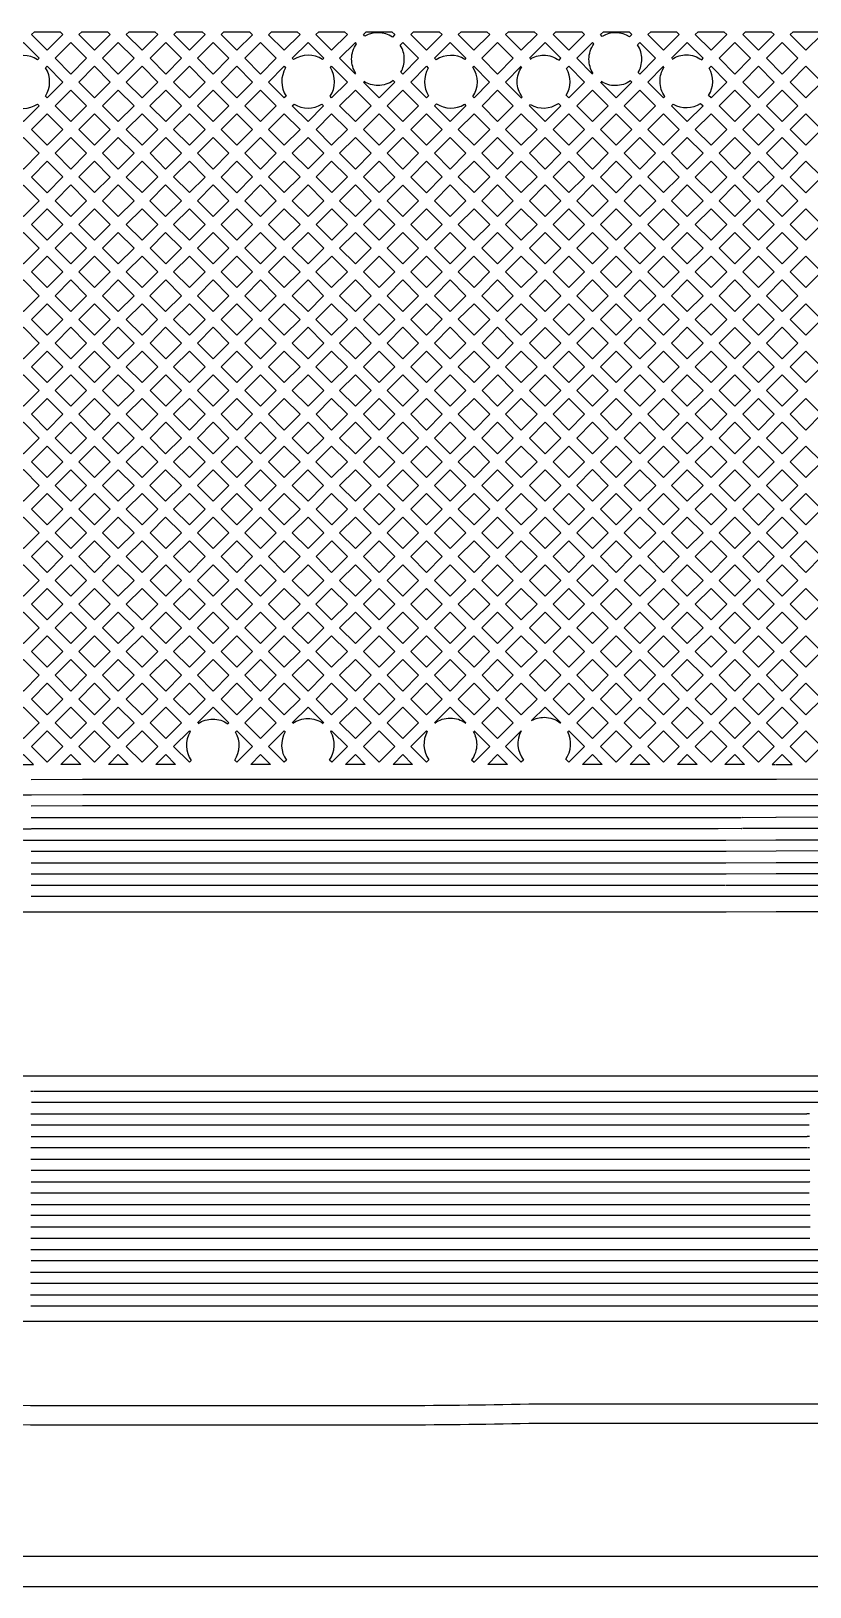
# Model space of a CAD drawing. Extents: x 1548 to 1929, y -174 to 95.
# Drawn here: x 1618.68 to 1623.93, y 37.06 to 47.54 of the extents above; entities that cross this region are included whole.
import ezdxf

# ---------------------------------------------------------------- set-up
doc = ezdxf.new("R2010")
doc.units = 0
doc.layers.add('gbr-dxf_layer0', color=7, linetype='Continuous')
doc.layers.add('gbr-outline-dxf_layer1', color=2, linetype='Continuous')

msp = doc.modelspace()

# ---------------------------------------------------------------- linework, layer by layer
at = {"layer": 'gbr-dxf_layer0'}
for p, q in [((1620.756, 47.357), (1620.862, 47.251)), ((1621.981, 47.303), (1621.875, 47.197)), ((1622.355, 47.357), (1622.461, 47.251)), ((1622.94, 47.303), (1622.834, 47.197)), ((1621.875, 42.721), (1621.98, 42.826)), ((1618.678, 42.599), (1618.693, 42.599)), ((1619.011, 42.601), (1618.877, 42.6)), ((1619.33, 42.601), (1619.197, 42.601)), ((1619.65, 42.601), (1619.517, 42.601)), ((1620.289, 42.601), (1620.157, 42.601)), ((1620.929, 42.601), (1620.796, 42.601)), ((1621.248, 42.601), (1621.116, 42.601)), ((1621.888, 42.601), (1621.755, 42.601)), ((1622.527, 42.601), (1622.394, 42.601)), ((1622.847, 42.601), (1622.714, 42.601)), ((1623.167, 42.601), (1623.034, 42.601)), ((1623.486, 42.601), (1623.353, 42.601)), ((1623.673, 42.601), (1623.695, 42.601)), ((1623.698, 42.601), (1623.806, 42.601)), ((1624.286, 42.501), (1623.701, 42.499)), ((1618.678, 42.395), (1619.024, 42.397)), ((1619.025, 42.397), (1623.696, 42.397)), ((1623.698, 42.397), (1624.289, 42.399)), ((1619.023, 42.321), (1618.677, 42.319)), ((1618.677, 42.243), (1623.231, 42.243)), ((1623.698, 42.321), (1619.024, 42.321)), ((1623.233, 42.243), (1623.305, 42.243)), ((1623.307, 42.243), (1623.462, 42.244)), ((1623.698, 42.245), (1624.288, 42.247)), ((1624.288, 42.323), (1623.701, 42.321)), ((1623.229, 42.167), (1618.678, 42.167)), ((1623.307, 42.167), (1623.231, 42.167)), ((1623.464, 42.168), (1623.309, 42.167)), ((1623.699, 42.169), (1623.473, 42.168)), ((1624.29, 42.17), (1623.7, 42.169)), ((1618.679, 42.091), (1623.358, 42.091)), ((1623.359, 42.091), (1623.697, 42.092)), ((1623.699, 42.092), (1624.368, 42.094)), ((1623.359, 42.014), (1618.676, 42.014)), ((1618.676, 41.938), (1623.359, 41.938)), ((1623.36, 41.938), (1623.698, 41.94)), ((1623.699, 42.016), (1623.361, 42.014)), ((1623.699, 41.94), (1624.217, 41.94)), ((1624.37, 42.018), (1623.7, 42.016)), ((1623.36, 41.862), (1618.677, 41.862)), ((1623.699, 41.864), (1623.362, 41.862)), ((1624.214, 41.864), (1623.701, 41.864)), ((1618.677, 41.786), (1623.358, 41.786)), ((1623.361, 41.786), (1623.699, 41.787)), ((1623.698, 41.711), (1623.363, 41.71)), ((1624.215, 41.711), (1623.699, 41.711)), ((1623.701, 41.787), (1624.217, 41.787)), ((1623.361, 41.71), (1618.676, 41.71)), ((1618.674, 40.399), (1618.691, 40.399)), ((1618.694, 40.399), (1624.027, 40.399)), ((1618.675, 40.247), (1623.905, 40.247)), ((1618.691, 40.323), (1618.678, 40.323)), ((1624.029, 40.323), (1618.692, 40.323)), ((1623.907, 40.17), (1618.676, 40.17)), ((1618.676, 40.094), (1623.907, 40.094)), ((1623.909, 40.018), (1618.675, 40.018)), ((1623.914, 39.866), (1618.677, 39.866)), ((1618.676, 39.637), (1623.927, 39.637)), ((1623.928, 39.561), (1618.674, 39.561)), ((1618.674, 39.485), (1623.928, 39.485)), ((1623.926, 39.408), (1618.675, 39.408)), ((1618.674, 39.332), (1624.221, 39.332)), ((1624.219, 39.256), (1618.676, 39.256)), ((1618.672, 39.18), (1624.872, 39.18)), ((1624.873, 39.104), (1618.674, 39.104)), ((1618.672, 39.027), (1624.873, 39.027)), ((1624.872, 38.951), (1618.675, 38.951))]:
    msp.add_line(p, q, dxfattribs=at)
at = {"layer": 'gbr-dxf_layer0', "linetype": 'Continuous'}
for points in [[(1618.678, 47.517), (1618.698, 47.536), (1618.871, 47.536), (1618.89, 47.517), (1618.784, 47.411)], [(1618.998, 47.517), (1619.017, 47.536), (1619.191, 47.536), (1619.21, 47.517), (1619.104, 47.411)], [(1619.318, 47.517), (1619.337, 47.536), (1619.51, 47.536), (1619.53, 47.517), (1619.424, 47.411)], [(1619.638, 47.517), (1619.657, 47.536), (1619.83, 47.536), (1619.849, 47.517), (1619.743, 47.411)], [(1619.957, 47.517), (1619.976, 47.536), (1620.149, 47.536), (1620.169, 47.516), (1620.063, 47.411)], [(1620.277, 47.516), (1620.296, 47.536), (1620.469, 47.536), (1620.489, 47.517), (1620.383, 47.411)], [(1620.596, 47.517), (1620.616, 47.536), (1620.789, 47.536), (1620.808, 47.517), (1620.702, 47.411)], [(1621.236, 47.517), (1621.255, 47.536), (1621.428, 47.536), (1621.448, 47.517), (1621.342, 47.411)], [(1621.555, 47.517), (1621.575, 47.536), (1621.748, 47.536), (1621.768, 47.517), (1621.661, 47.411)], [(1621.875, 47.517), (1621.895, 47.536), (1622.068, 47.536), (1622.087, 47.517), (1621.981, 47.411)], [(1622.195, 47.517), (1622.214, 47.536), (1622.388, 47.536), (1622.407, 47.517), (1622.301, 47.411)], [(1622.834, 47.517), (1622.854, 47.536), (1623.027, 47.536), (1623.046, 47.517), (1622.94, 47.411)], [(1623.154, 47.517), (1623.174, 47.536), (1623.347, 47.536), (1623.366, 47.517), (1623.26, 47.411)], [(1623.474, 47.517), (1623.493, 47.536), (1623.666, 47.536), (1623.686, 47.517), (1623.58, 47.411)], [(1623.794, 47.517), (1623.813, 47.536), (1623.986, 47.536), (1624.005, 47.516), (1623.9, 47.411)], [(1618.838, 47.357), (1618.944, 47.463), (1619.05, 47.357), (1618.944, 47.251)], [(1619.158, 47.357), (1619.264, 47.463), (1619.37, 47.357), (1619.264, 47.251)], [(1619.478, 47.357), (1619.584, 47.463), (1619.69, 47.357), (1619.584, 47.251)], [(1619.797, 47.357), (1619.903, 47.463), (1620.009, 47.357), (1619.903, 47.251)], [(1620.117, 47.357), (1620.223, 47.463), (1620.329, 47.357), (1620.223, 47.251)], [(1621.715, 47.357), (1621.821, 47.463), (1621.927, 47.357), (1621.821, 47.251)], [(1623.314, 47.357), (1623.42, 47.463), (1623.526, 47.357), (1623.42, 47.251)], [(1623.634, 47.357), (1623.74, 47.463), (1623.846, 47.357), (1623.74, 47.251)], [(1618.998, 47.197), (1619.104, 47.303), (1619.21, 47.197), (1619.104, 47.091)], [(1619.318, 47.197), (1619.424, 47.303), (1619.53, 47.197), (1619.424, 47.091)], [(1619.637, 47.197), (1619.743, 47.303), (1619.849, 47.197), (1619.743, 47.091)], [(1619.957, 47.197), (1620.063, 47.303), (1620.169, 47.197), (1620.063, 47.091)], [(1623.474, 47.197), (1623.58, 47.303), (1623.686, 47.197), (1623.58, 47.091)], [(1623.794, 47.197), (1623.9, 47.303), (1624.006, 47.197), (1623.899, 47.091)], [(1618.838, 47.037), (1618.944, 47.143), (1619.05, 47.037), (1618.944, 46.931)], [(1619.158, 47.037), (1619.264, 47.143), (1619.37, 47.037), (1619.264, 46.931)], [(1619.477, 47.037), (1619.584, 47.143), (1619.69, 47.037), (1619.584, 46.931)], [(1619.797, 47.037), (1619.903, 47.143), (1620.009, 47.037), (1619.903, 46.931)], [(1620.117, 47.037), (1620.223, 47.143), (1620.329, 47.037), (1620.223, 46.931)], [(1620.756, 47.037), (1620.862, 47.143), (1620.968, 47.037), (1620.862, 46.931)], [(1621.076, 47.037), (1621.182, 47.143), (1621.288, 47.037), (1621.182, 46.931)], [(1621.716, 47.037), (1621.821, 47.143), (1621.927, 47.037), (1621.821, 46.931)], [(1622.355, 47.037), (1622.461, 47.143), (1622.567, 47.037), (1622.461, 46.931)], [(1622.675, 47.037), (1622.781, 47.143), (1622.886, 47.037), (1622.78, 46.931)], [(1623.314, 47.037), (1623.42, 47.143), (1623.526, 47.037), (1623.42, 46.931)], [(1623.634, 47.037), (1623.74, 47.143), (1623.846, 47.037), (1623.74, 46.931)], [(1618.678, 46.877), (1618.784, 46.983), (1618.89, 46.877), (1618.784, 46.771)], [(1618.998, 46.877), (1619.104, 46.983), (1619.21, 46.877), (1619.104, 46.771)], [(1619.318, 46.877), (1619.424, 46.983), (1619.53, 46.877), (1619.424, 46.771)], [(1619.637, 46.877), (1619.743, 46.983), (1619.849, 46.877), (1619.743, 46.771)], [(1619.957, 46.877), (1620.063, 46.983), (1620.169, 46.877), (1620.063, 46.771)], [(1620.277, 46.877), (1620.383, 46.983), (1620.489, 46.877), (1620.383, 46.771)], [(1620.597, 46.877), (1620.702, 46.983), (1620.808, 46.877), (1620.702, 46.771)], [(1620.916, 46.877), (1621.022, 46.983), (1621.128, 46.877), (1621.022, 46.771)], [(1621.236, 46.877), (1621.342, 46.983), (1621.448, 46.877), (1621.342, 46.771)], [(1621.556, 46.877), (1621.662, 46.983), (1621.768, 46.877), (1621.662, 46.771)], [(1621.875, 46.877), (1621.981, 46.983), (1622.087, 46.877), (1621.981, 46.771)], [(1622.195, 46.877), (1622.301, 46.983), (1622.407, 46.877), (1622.301, 46.771)], [(1622.515, 46.877), (1622.621, 46.983), (1622.727, 46.877), (1622.621, 46.771)], [(1622.834, 46.877), (1622.94, 46.983), (1623.046, 46.877), (1622.94, 46.771)], [(1623.154, 46.877), (1623.26, 46.983), (1623.366, 46.877), (1623.26, 46.771)], [(1623.474, 46.877), (1623.58, 46.983), (1623.686, 46.877), (1623.58, 46.771)], [(1623.794, 46.877), (1623.899, 46.983), (1624.005, 46.877), (1623.899, 46.771)], [(1618.518, 46.717), (1618.624, 46.823), (1618.73, 46.717), (1618.624, 46.611)], [(1618.838, 46.717), (1618.944, 46.823), (1619.05, 46.717), (1618.944, 46.611)], [(1619.158, 46.717), (1619.264, 46.823), (1619.37, 46.717), (1619.264, 46.611)], [(1619.478, 46.717), (1619.584, 46.823), (1619.689, 46.717), (1619.583, 46.611)], [(1619.797, 46.717), (1619.903, 46.823), (1620.009, 46.717), (1619.903, 46.611)], [(1620.117, 46.717), (1620.223, 46.823), (1620.329, 46.717), (1620.223, 46.611)], [(1620.437, 46.717), (1620.543, 46.823), (1620.649, 46.717), (1620.543, 46.612)], [(1620.756, 46.717), (1620.862, 46.823), (1620.968, 46.717), (1620.862, 46.611)], [(1621.076, 46.717), (1621.182, 46.823), (1621.288, 46.717), (1621.182, 46.611)], [(1621.396, 46.717), (1621.502, 46.823), (1621.608, 46.717), (1621.502, 46.611)], [(1621.715, 46.717), (1621.821, 46.823), (1621.927, 46.717), (1621.821, 46.611)], [(1622.035, 46.717), (1622.141, 46.823), (1622.247, 46.717), (1622.141, 46.611)], [(1622.355, 46.717), (1622.461, 46.823), (1622.567, 46.717), (1622.461, 46.611)], [(1622.674, 46.717), (1622.78, 46.823), (1622.886, 46.717), (1622.78, 46.611)], [(1622.994, 46.717), (1623.1, 46.823), (1623.206, 46.717), (1623.1, 46.611)], [(1623.314, 46.717), (1623.42, 46.823), (1623.526, 46.717), (1623.42, 46.611)], [(1623.634, 46.717), (1623.74, 46.823), (1623.846, 46.717), (1623.74, 46.611)], [(1618.678, 46.557), (1618.784, 46.663), (1618.89, 46.558), (1618.784, 46.451)], [(1618.998, 46.558), (1619.104, 46.663), (1619.21, 46.557), (1619.104, 46.452)], [(1619.318, 46.557), (1619.424, 46.663), (1619.53, 46.558), (1619.424, 46.452)], [(1619.637, 46.558), (1619.743, 46.664), (1619.849, 46.557), (1619.743, 46.452)], [(1619.957, 46.557), (1620.063, 46.664), (1620.169, 46.558), (1620.063, 46.451)], [(1620.277, 46.558), (1620.383, 46.664), (1620.489, 46.558), (1620.383, 46.452)], [(1620.597, 46.558), (1620.702, 46.664), (1620.808, 46.558), (1620.703, 46.452)], [(1620.916, 46.558), (1621.022, 46.663), (1621.128, 46.557), (1621.022, 46.452)], [(1621.236, 46.557), (1621.342, 46.663), (1621.448, 46.558), (1621.342, 46.451)], [(1621.555, 46.558), (1621.662, 46.664), (1621.768, 46.558), (1621.662, 46.452)], [(1621.875, 46.558), (1621.981, 46.664), (1622.087, 46.558), (1621.981, 46.452)], [(1622.195, 46.558), (1622.301, 46.663), (1622.407, 46.557), (1622.301, 46.452)], [(1622.515, 46.557), (1622.621, 46.664), (1622.727, 46.558), (1622.621, 46.451)], [(1622.834, 46.558), (1622.94, 46.663), (1623.046, 46.557), (1622.94, 46.452)], [(1623.154, 46.557), (1623.26, 46.663), (1623.366, 46.557), (1623.26, 46.451)], [(1623.474, 46.557), (1623.58, 46.663), (1623.686, 46.557), (1623.58, 46.452)], [(1623.793, 46.557), (1623.899, 46.664), (1624.006, 46.558), (1623.899, 46.451)], [(1618.519, 46.398), (1618.624, 46.503), (1618.73, 46.398), (1618.624, 46.292)], [(1618.838, 46.398), (1618.944, 46.504), (1619.05, 46.398), (1618.944, 46.292)], [(1619.158, 46.398), (1619.264, 46.504), (1619.37, 46.398), (1619.264, 46.292)], [(1619.477, 46.398), (1619.583, 46.504), (1619.689, 46.398), (1619.583, 46.292)], [(1619.797, 46.398), (1619.903, 46.504), (1620.009, 46.398), (1619.903, 46.292)], [(1620.117, 46.398), (1620.223, 46.504), (1620.329, 46.398), (1620.223, 46.292)], [(1620.437, 46.398), (1620.543, 46.504), (1620.649, 46.398), (1620.543, 46.292)], [(1620.756, 46.398), (1620.862, 46.504), (1620.968, 46.398), (1620.862, 46.292)], [(1621.076, 46.398), (1621.182, 46.503), (1621.288, 46.398), (1621.182, 46.292)], [(1621.396, 46.398), (1621.502, 46.504), (1621.608, 46.398), (1621.502, 46.292)], [(1621.715, 46.398), (1621.821, 46.504), (1621.927, 46.398), (1621.821, 46.292)], [(1622.035, 46.398), (1622.141, 46.504), (1622.247, 46.398), (1622.141, 46.292)], [(1622.355, 46.398), (1622.461, 46.504), (1622.567, 46.398), (1622.461, 46.292)], [(1622.674, 46.398), (1622.78, 46.504), (1622.887, 46.398), (1622.78, 46.292)], [(1622.994, 46.398), (1623.1, 46.504), (1623.206, 46.398), (1623.1, 46.292)], [(1623.314, 46.398), (1623.42, 46.504), (1623.526, 46.398), (1623.42, 46.292)], [(1623.634, 46.398), (1623.74, 46.504), (1623.846, 46.398), (1623.74, 46.292)], [(1618.678, 46.238), (1618.784, 46.344), (1618.89, 46.238), (1618.784, 46.132)], [(1618.998, 46.238), (1619.104, 46.344), (1619.21, 46.238), (1619.104, 46.132)], [(1619.318, 46.238), (1619.424, 46.344), (1619.53, 46.238), (1619.424, 46.132)], [(1619.637, 46.238), (1619.743, 46.344), (1619.849, 46.238), (1619.743, 46.132)], [(1619.957, 46.238), (1620.063, 46.344), (1620.169, 46.238), (1620.063, 46.132)], [(1620.277, 46.238), (1620.383, 46.344), (1620.489, 46.238), (1620.383, 46.132)], [(1620.597, 46.238), (1620.703, 46.344), (1620.809, 46.238), (1620.703, 46.132)], [(1620.916, 46.238), (1621.022, 46.344), (1621.128, 46.238), (1621.022, 46.132)], [(1621.236, 46.238), (1621.342, 46.344), (1621.448, 46.238), (1621.342, 46.132)], [(1621.555, 46.238), (1621.662, 46.344), (1621.768, 46.238), (1621.661, 46.132)], [(1621.875, 46.238), (1621.981, 46.344), (1622.087, 46.238), (1621.981, 46.132)], [(1622.195, 46.238), (1622.301, 46.344), (1622.407, 46.238), (1622.301, 46.132)], [(1622.515, 46.238), (1622.621, 46.344), (1622.727, 46.238), (1622.621, 46.132)], [(1622.834, 46.238), (1622.94, 46.344), (1623.046, 46.238), (1622.94, 46.132)], [(1623.154, 46.238), (1623.26, 46.344), (1623.366, 46.238), (1623.26, 46.132)], [(1623.474, 46.238), (1623.58, 46.344), (1623.686, 46.238), (1623.58, 46.132)], [(1623.794, 46.238), (1623.899, 46.344), (1624.005, 46.238), (1623.899, 46.132)], [(1618.518, 46.078), (1618.624, 46.184), (1618.73, 46.078), (1618.624, 45.972)], [(1618.838, 46.078), (1618.944, 46.184), (1619.05, 46.078), (1618.944, 45.972)], [(1619.158, 46.078), (1619.264, 46.184), (1619.37, 46.078), (1619.264, 45.972)], [(1619.478, 46.078), (1619.583, 46.184), (1619.689, 46.078), (1619.584, 45.972)], [(1619.797, 46.078), (1619.903, 46.184), (1620.009, 46.078), (1619.903, 45.972)], [(1620.117, 46.078), (1620.223, 46.184), (1620.329, 46.078), (1620.223, 45.972)], [(1620.437, 46.078), (1620.543, 46.184), (1620.649, 46.078), (1620.543, 45.972)], [(1620.756, 46.078), (1620.862, 46.184), (1620.968, 46.078), (1620.862, 45.972)], [(1621.076, 46.078), (1621.182, 46.184), (1621.288, 46.078), (1621.182, 45.972)], [(1621.396, 46.078), (1621.502, 46.184), (1621.608, 46.078), (1621.502, 45.972)], [(1621.715, 46.078), (1621.821, 46.184), (1621.927, 46.078), (1621.821, 45.972)], [(1622.035, 46.078), (1622.141, 46.184), (1622.247, 46.078), (1622.141, 45.972)], [(1622.355, 46.078), (1622.461, 46.184), (1622.567, 46.078), (1622.461, 45.972)], [(1622.675, 46.078), (1622.78, 46.184), (1622.886, 46.078), (1622.781, 45.972)], [(1622.994, 46.078), (1623.1, 46.184), (1623.206, 46.078), (1623.1, 45.972)], [(1623.314, 46.078), (1623.42, 46.184), (1623.526, 46.078), (1623.42, 45.972)], [(1623.634, 46.078), (1623.74, 46.184), (1623.846, 46.078), (1623.74, 45.972)], [(1618.678, 45.918), (1618.784, 46.024), (1618.89, 45.918), (1618.784, 45.812)], [(1618.998, 45.918), (1619.104, 46.024), (1619.21, 45.918), (1619.104, 45.812)], [(1619.318, 45.918), (1619.424, 46.024), (1619.53, 45.918), (1619.424, 45.812)], [(1619.637, 45.918), (1619.743, 46.024), (1619.849, 45.918), (1619.743, 45.812)], [(1619.957, 45.918), (1620.063, 46.024), (1620.169, 45.918), (1620.063, 45.812)], [(1620.277, 45.918), (1620.383, 46.024), (1620.489, 45.918), (1620.383, 45.812)], [(1620.596, 45.918), (1620.703, 46.024), (1620.808, 45.918), (1620.702, 45.812)], [(1620.916, 45.918), (1621.022, 46.024), (1621.128, 45.918), (1621.022, 45.812)], [(1621.236, 45.918), (1621.342, 46.024), (1621.448, 45.918), (1621.342, 45.812)], [(1621.556, 45.918), (1621.661, 46.024), (1621.767, 45.918), (1621.662, 45.812)], [(1621.875, 45.918), (1621.981, 46.024), (1622.087, 45.918), (1621.981, 45.812)], [(1622.195, 45.918), (1622.301, 46.024), (1622.407, 45.918), (1622.301, 45.812)], [(1622.515, 45.918), (1622.621, 46.024), (1622.727, 45.918), (1622.621, 45.812)], [(1622.835, 45.918), (1622.94, 46.024), (1623.046, 45.918), (1622.94, 45.812)], [(1623.154, 45.918), (1623.26, 46.024), (1623.366, 45.918), (1623.26, 45.812)], [(1623.474, 45.918), (1623.58, 46.024), (1623.686, 45.918), (1623.58, 45.812)], [(1623.793, 45.918), (1623.899, 46.024), (1624.005, 45.918), (1623.899, 45.812)], [(1618.518, 45.758), (1618.624, 45.864), (1618.73, 45.758), (1618.624, 45.652)], [(1618.838, 45.758), (1618.944, 45.864), (1619.05, 45.758), (1618.944, 45.652)], [(1619.158, 45.758), (1619.264, 45.864), (1619.37, 45.758), (1619.264, 45.652)], [(1619.477, 45.758), (1619.584, 45.864), (1619.689, 45.758), (1619.583, 45.652)], [(1619.797, 45.758), (1619.903, 45.864), (1620.009, 45.758), (1619.903, 45.652)], [(1620.117, 45.758), (1620.223, 45.864), (1620.329, 45.758), (1620.223, 45.652)], [(1620.437, 45.758), (1620.543, 45.864), (1620.648, 45.758), (1620.543, 45.652)], [(1620.756, 45.758), (1620.862, 45.864), (1620.968, 45.758), (1620.862, 45.652)], [(1621.076, 45.758), (1621.182, 45.864), (1621.288, 45.758), (1621.182, 45.652)], [(1621.396, 45.758), (1621.502, 45.864), (1621.608, 45.758), (1621.502, 45.652)], [(1621.715, 45.758), (1621.821, 45.864), (1621.927, 45.758), (1621.821, 45.652)], [(1622.035, 45.758), (1622.141, 45.864), (1622.247, 45.758), (1622.141, 45.652)], [(1622.355, 45.758), (1622.461, 45.864), (1622.567, 45.758), (1622.461, 45.652)], [(1622.675, 45.758), (1622.781, 45.864), (1622.887, 45.758), (1622.781, 45.652)], [(1622.994, 45.758), (1623.1, 45.864), (1623.206, 45.758), (1623.1, 45.652)], [(1623.314, 45.758), (1623.42, 45.864), (1623.526, 45.758), (1623.42, 45.652)], [(1623.634, 45.758), (1623.74, 45.864), (1623.846, 45.758), (1623.74, 45.652)], [(1618.678, 45.598), (1618.784, 45.704), (1618.89, 45.598), (1618.784, 45.492)], [(1618.998, 45.598), (1619.104, 45.704), (1619.21, 45.598), (1619.104, 45.492)], [(1619.318, 45.598), (1619.424, 45.704), (1619.529, 45.598), (1619.424, 45.493)], [(1619.637, 45.598), (1619.743, 45.704), (1619.849, 45.598), (1619.743, 45.492)], [(1619.957, 45.598), (1620.063, 45.704), (1620.169, 45.598), (1620.063, 45.492)], [(1620.277, 45.598), (1620.383, 45.704), (1620.489, 45.598), (1620.383, 45.492)], [(1620.596, 45.598), (1620.702, 45.704), (1620.808, 45.598), (1620.702, 45.492)], [(1620.916, 45.598), (1621.022, 45.704), (1621.128, 45.598), (1621.022, 45.492)], [(1621.236, 45.598), (1621.342, 45.704), (1621.448, 45.599), (1621.342, 45.493)], [(1621.556, 45.599), (1621.662, 45.704), (1621.768, 45.598), (1621.662, 45.493)], [(1621.875, 45.598), (1621.981, 45.704), (1622.087, 45.598), (1621.981, 45.492)], [(1622.195, 45.598), (1622.301, 45.704), (1622.407, 45.598), (1622.301, 45.492)], [(1622.515, 45.598), (1622.621, 45.704), (1622.727, 45.598), (1622.621, 45.492)], [(1622.834, 45.598), (1622.94, 45.704), (1623.046, 45.598), (1622.94, 45.492)], [(1623.154, 45.598), (1623.26, 45.704), (1623.366, 45.598), (1623.26, 45.493)], [(1623.474, 45.598), (1623.58, 45.704), (1623.686, 45.598), (1623.58, 45.492)], [(1623.793, 45.598), (1623.899, 45.704), (1624.005, 45.598), (1623.899, 45.492)], [(1618.518, 45.439), (1618.624, 45.545), (1618.73, 45.439), (1618.624, 45.333)], [(1618.838, 45.439), (1618.944, 45.545), (1619.05, 45.439), (1618.944, 45.333)], [(1619.158, 45.439), (1619.264, 45.545), (1619.37, 45.439), (1619.264, 45.333)], [(1619.478, 45.439), (1619.583, 45.545), (1619.689, 45.439), (1619.584, 45.333)], [(1619.797, 45.439), (1619.903, 45.545), (1620.009, 45.439), (1619.903, 45.332)], [(1620.117, 45.439), (1620.223, 45.544), (1620.329, 45.439), (1620.223, 45.333)], [(1620.437, 45.439), (1620.543, 45.545), (1620.649, 45.439), (1620.543, 45.333)], [(1620.756, 45.439), (1620.862, 45.545), (1620.968, 45.439), (1620.862, 45.333)], [(1621.076, 45.439), (1621.182, 45.545), (1621.288, 45.439), (1621.182, 45.333)], [(1621.396, 45.439), (1621.502, 45.545), (1621.608, 45.439), (1621.502, 45.333)], [(1621.716, 45.439), (1621.821, 45.545), (1621.927, 45.439), (1621.822, 45.333)], [(1622.035, 45.439), (1622.141, 45.544), (1622.247, 45.438), (1622.141, 45.333)], [(1622.355, 45.438), (1622.461, 45.544), (1622.567, 45.439), (1622.461, 45.332)], [(1622.674, 45.439), (1622.781, 45.545), (1622.887, 45.439), (1622.78, 45.333)], [(1622.994, 45.439), (1623.1, 45.545), (1623.206, 45.439), (1623.1, 45.333)], [(1623.314, 45.439), (1623.42, 45.544), (1623.526, 45.439), (1623.42, 45.333)], [(1623.634, 45.439), (1623.74, 45.545), (1623.846, 45.439), (1623.74, 45.332)], [(1618.678, 45.279), (1618.784, 45.385), (1618.89, 45.279), (1618.784, 45.173)], [(1618.998, 45.279), (1619.104, 45.385), (1619.21, 45.279), (1619.104, 45.173)], [(1619.318, 45.279), (1619.424, 45.385), (1619.53, 45.279), (1619.424, 45.173)], [(1619.637, 45.279), (1619.743, 45.385), (1619.849, 45.279), (1619.743, 45.173)], [(1619.957, 45.279), (1620.063, 45.385), (1620.169, 45.279), (1620.063, 45.173)], [(1620.277, 45.279), (1620.383, 45.385), (1620.489, 45.279), (1620.383, 45.173)], [(1620.596, 45.279), (1620.702, 45.385), (1620.808, 45.279), (1620.702, 45.173)], [(1620.916, 45.279), (1621.022, 45.385), (1621.128, 45.279), (1621.022, 45.173)], [(1621.236, 45.279), (1621.342, 45.385), (1621.448, 45.279), (1621.342, 45.173)], [(1621.556, 45.279), (1621.662, 45.385), (1621.768, 45.279), (1621.662, 45.173)], [(1621.875, 45.279), (1621.981, 45.385), (1622.087, 45.279), (1621.981, 45.173)], [(1622.195, 45.279), (1622.301, 45.385), (1622.407, 45.279), (1622.301, 45.173)], [(1622.515, 45.279), (1622.621, 45.385), (1622.727, 45.279), (1622.621, 45.173)], [(1622.834, 45.279), (1622.94, 45.385), (1623.046, 45.279), (1622.94, 45.173)], [(1623.154, 45.279), (1623.26, 45.385), (1623.366, 45.279), (1623.26, 45.173)], [(1623.474, 45.279), (1623.58, 45.385), (1623.686, 45.279), (1623.58, 45.173)], [(1623.793, 45.279), (1623.899, 45.385), (1624.005, 45.279), (1623.899, 45.173)], [(1618.518, 45.119), (1618.624, 45.225), (1618.73, 45.119), (1618.624, 45.013)], [(1618.838, 45.119), (1618.944, 45.225), (1619.05, 45.119), (1618.944, 45.013)], [(1619.158, 45.119), (1619.264, 45.225), (1619.37, 45.119), (1619.264, 45.013)], [(1619.478, 45.119), (1619.584, 45.225), (1619.69, 45.119), (1619.584, 45.013)], [(1619.797, 45.119), (1619.903, 45.225), (1620.009, 45.119), (1619.903, 45.013)], [(1620.117, 45.119), (1620.223, 45.225), (1620.329, 45.119), (1620.223, 45.013)], [(1620.437, 45.119), (1620.543, 45.225), (1620.649, 45.119), (1620.543, 45.013)], [(1620.756, 45.119), (1620.862, 45.225), (1620.968, 45.119), (1620.862, 45.013)], [(1621.076, 45.119), (1621.182, 45.225), (1621.288, 45.119), (1621.182, 45.013)], [(1621.396, 45.119), (1621.502, 45.225), (1621.608, 45.119), (1621.502, 45.013)], [(1621.716, 45.119), (1621.822, 45.225), (1621.927, 45.119), (1621.821, 45.013)], [(1622.035, 45.119), (1622.141, 45.225), (1622.247, 45.119), (1622.141, 45.013)], [(1622.355, 45.119), (1622.461, 45.225), (1622.567, 45.119), (1622.461, 45.013)], [(1622.674, 45.119), (1622.78, 45.225), (1622.886, 45.119), (1622.78, 45.013)], [(1622.994, 45.119), (1623.1, 45.225), (1623.206, 45.119), (1623.1, 45.013)], [(1623.314, 45.119), (1623.42, 45.225), (1623.526, 45.119), (1623.42, 45.013)], [(1623.634, 45.119), (1623.74, 45.225), (1623.845, 45.119), (1623.74, 45.013)], [(1618.678, 44.959), (1618.784, 45.065), (1618.89, 44.959), (1618.784, 44.853)], [(1618.998, 44.959), (1619.104, 45.065), (1619.21, 44.959), (1619.104, 44.853)], [(1619.318, 44.959), (1619.424, 45.065), (1619.53, 44.959), (1619.424, 44.853)], [(1619.637, 44.959), (1619.743, 45.065), (1619.849, 44.959), (1619.743, 44.853)], [(1619.957, 44.959), (1620.063, 45.065), (1620.169, 44.959), (1620.063, 44.853)], [(1620.277, 44.959), (1620.383, 45.065), (1620.489, 44.959), (1620.383, 44.853)], [(1620.597, 44.959), (1620.702, 45.065), (1620.808, 44.959), (1620.702, 44.853)], [(1620.916, 44.959), (1621.022, 45.065), (1621.128, 44.959), (1621.022, 44.853)], [(1621.236, 44.959), (1621.342, 45.065), (1621.448, 44.959), (1621.342, 44.853)], [(1621.556, 44.959), (1621.662, 45.065), (1621.768, 44.959), (1621.662, 44.853)], [(1621.875, 44.959), (1621.981, 45.065), (1622.087, 44.959), (1621.981, 44.853)], [(1622.195, 44.959), (1622.301, 45.065), (1622.407, 44.959), (1622.301, 44.853)], [(1622.515, 44.959), (1622.621, 45.065), (1622.727, 44.959), (1622.621, 44.853)], [(1622.834, 44.959), (1622.94, 45.065), (1623.046, 44.959), (1622.94, 44.853)], [(1623.154, 44.959), (1623.26, 45.065), (1623.366, 44.959), (1623.26, 44.853)], [(1623.474, 44.959), (1623.58, 45.065), (1623.686, 44.959), (1623.58, 44.853)], [(1623.794, 44.959), (1623.899, 45.065), (1624.005, 44.959), (1623.9, 44.853)], [(1618.519, 44.799), (1618.624, 44.905), (1618.73, 44.799), (1618.624, 44.693)], [(1618.838, 44.799), (1618.944, 44.905), (1619.05, 44.799), (1618.944, 44.693)], [(1619.158, 44.799), (1619.264, 44.905), (1619.37, 44.799), (1619.264, 44.693)], [(1619.478, 44.799), (1619.584, 44.905), (1619.689, 44.799), (1619.583, 44.693)], [(1619.797, 44.799), (1619.903, 44.905), (1620.009, 44.799), (1619.903, 44.693)], [(1620.117, 44.799), (1620.223, 44.905), (1620.329, 44.799), (1620.223, 44.693)], [(1620.437, 44.799), (1620.543, 44.905), (1620.649, 44.799), (1620.542, 44.693)], [(1620.756, 44.799), (1620.862, 44.905), (1620.968, 44.799), (1620.862, 44.693)], [(1621.076, 44.799), (1621.182, 44.905), (1621.288, 44.799), (1621.182, 44.693)], [(1621.396, 44.799), (1621.502, 44.905), (1621.608, 44.799), (1621.502, 44.693)], [(1621.715, 44.799), (1621.821, 44.905), (1621.927, 44.799), (1621.821, 44.693)], [(1622.035, 44.799), (1622.141, 44.905), (1622.247, 44.799), (1622.141, 44.693)], [(1622.355, 44.799), (1622.461, 44.905), (1622.567, 44.799), (1622.461, 44.693)], [(1622.675, 44.799), (1622.78, 44.905), (1622.886, 44.799), (1622.781, 44.693)], [(1622.994, 44.799), (1623.1, 44.905), (1623.206, 44.799), (1623.1, 44.693)], [(1623.314, 44.799), (1623.42, 44.905), (1623.526, 44.799), (1623.42, 44.693)], [(1623.634, 44.799), (1623.74, 44.905), (1623.846, 44.799), (1623.74, 44.693)], [(1618.678, 44.639), (1618.784, 44.745), (1618.89, 44.639), (1618.784, 44.533)], [(1618.998, 44.639), (1619.104, 44.745), (1619.21, 44.639), (1619.104, 44.533)], [(1619.318, 44.639), (1619.424, 44.745), (1619.53, 44.639), (1619.424, 44.533)], [(1619.637, 44.639), (1619.743, 44.745), (1619.849, 44.639), (1619.743, 44.533)], [(1619.957, 44.639), (1620.063, 44.745), (1620.169, 44.639), (1620.063, 44.533)], [(1620.277, 44.639), (1620.383, 44.745), (1620.489, 44.639), (1620.383, 44.533)], [(1620.596, 44.639), (1620.702, 44.745), (1620.808, 44.639), (1620.702, 44.533)], [(1620.916, 44.639), (1621.022, 44.745), (1621.128, 44.639), (1621.022, 44.533)], [(1621.236, 44.639), (1621.342, 44.745), (1621.448, 44.639), (1621.342, 44.533)], [(1621.556, 44.639), (1621.662, 44.745), (1621.767, 44.639), (1621.662, 44.533)], [(1621.875, 44.639), (1621.981, 44.745), (1622.087, 44.639), (1621.981, 44.533)], [(1622.195, 44.639), (1622.301, 44.745), (1622.407, 44.639), (1622.301, 44.533)], [(1622.515, 44.639), (1622.621, 44.745), (1622.727, 44.639), (1622.621, 44.533)], [(1622.834, 44.639), (1622.94, 44.745), (1623.046, 44.639), (1622.94, 44.533)], [(1623.154, 44.639), (1623.26, 44.745), (1623.366, 44.639), (1623.26, 44.533)], [(1623.474, 44.639), (1623.58, 44.745), (1623.686, 44.639), (1623.58, 44.533)], [(1623.794, 44.639), (1623.9, 44.745), (1624.006, 44.639), (1623.9, 44.533)], [(1618.518, 44.48), (1618.624, 44.586), (1618.73, 44.48), (1618.624, 44.374)], [(1618.838, 44.48), (1618.944, 44.585), (1619.05, 44.479), (1618.944, 44.374)], [(1619.158, 44.479), (1619.264, 44.585), (1619.37, 44.479), (1619.264, 44.374)], [(1619.477, 44.479), (1619.583, 44.585), (1619.689, 44.479), (1619.583, 44.373)], [(1619.797, 44.479), (1619.903, 44.585), (1620.009, 44.479), (1619.903, 44.373)], [(1620.117, 44.479), (1620.223, 44.585), (1620.329, 44.48), (1620.223, 44.374)], [(1620.437, 44.48), (1620.542, 44.585), (1620.648, 44.479), (1620.543, 44.374)], [(1620.756, 44.479), (1620.862, 44.585), (1620.968, 44.479), (1620.862, 44.373)], [(1621.076, 44.479), (1621.182, 44.585), (1621.288, 44.479), (1621.182, 44.373)], [(1621.396, 44.479), (1621.502, 44.585), (1621.608, 44.479), (1621.502, 44.374)], [(1621.715, 44.479), (1621.821, 44.585), (1621.927, 44.479), (1621.821, 44.373)], [(1622.035, 44.479), (1622.141, 44.585), (1622.247, 44.479), (1622.141, 44.373)], [(1622.355, 44.479), (1622.461, 44.586), (1622.567, 44.48), (1622.461, 44.374)], [(1622.675, 44.48), (1622.781, 44.585), (1622.887, 44.479), (1622.781, 44.374)], [(1622.994, 44.479), (1623.1, 44.585), (1623.206, 44.479), (1623.1, 44.374)], [(1623.314, 44.479), (1623.42, 44.585), (1623.526, 44.479), (1623.42, 44.373)], [(1623.634, 44.479), (1623.74, 44.585), (1623.846, 44.479), (1623.74, 44.373)], [(1618.678, 44.32), (1618.784, 44.426), (1618.89, 44.32), (1618.784, 44.214)], [(1618.998, 44.32), (1619.104, 44.426), (1619.21, 44.32), (1619.104, 44.214)], [(1619.318, 44.32), (1619.424, 44.426), (1619.53, 44.32), (1619.424, 44.214)], [(1619.637, 44.32), (1619.743, 44.426), (1619.849, 44.32), (1619.743, 44.214)], [(1619.957, 44.32), (1620.063, 44.426), (1620.169, 44.32), (1620.063, 44.214)], [(1620.277, 44.32), (1620.383, 44.426), (1620.489, 44.32), (1620.383, 44.214)], [(1620.597, 44.32), (1620.702, 44.426), (1620.808, 44.32), (1620.703, 44.214)], [(1620.916, 44.32), (1621.022, 44.426), (1621.128, 44.32), (1621.022, 44.214)], [(1621.236, 44.32), (1621.342, 44.426), (1621.448, 44.32), (1621.342, 44.214)], [(1621.556, 44.32), (1621.662, 44.426), (1621.768, 44.32), (1621.662, 44.214)], [(1621.875, 44.32), (1621.981, 44.426), (1622.087, 44.32), (1621.981, 44.214)], [(1622.195, 44.32), (1622.301, 44.426), (1622.407, 44.32), (1622.301, 44.214)], [(1622.515, 44.32), (1622.621, 44.426), (1622.727, 44.32), (1622.621, 44.214)], [(1622.835, 44.32), (1622.94, 44.426), (1623.046, 44.32), (1622.94, 44.214)], [(1623.154, 44.32), (1623.26, 44.426), (1623.366, 44.32), (1623.26, 44.214)], [(1623.474, 44.32), (1623.58, 44.426), (1623.686, 44.32), (1623.58, 44.213)], [(1623.793, 44.32), (1623.9, 44.426), (1624.005, 44.32), (1623.899, 44.214)], [(1618.518, 44.16), (1618.624, 44.266), (1618.73, 44.16), (1618.624, 44.054)], [(1618.838, 44.16), (1618.944, 44.266), (1619.05, 44.16), (1618.944, 44.054)], [(1619.158, 44.16), (1619.264, 44.266), (1619.37, 44.16), (1619.264, 44.054)], [(1619.478, 44.16), (1619.583, 44.266), (1619.689, 44.16), (1619.584, 44.054)], [(1619.797, 44.16), (1619.903, 44.266), (1620.009, 44.16), (1619.903, 44.054)], [(1620.117, 44.16), (1620.223, 44.266), (1620.329, 44.16), (1620.223, 44.054)], [(1620.437, 44.16), (1620.543, 44.266), (1620.649, 44.16), (1620.543, 44.054)], [(1620.756, 44.16), (1620.862, 44.266), (1620.968, 44.16), (1620.862, 44.054)], [(1621.076, 44.16), (1621.182, 44.266), (1621.288, 44.16), (1621.182, 44.054)], [(1621.396, 44.16), (1621.502, 44.266), (1621.608, 44.16), (1621.502, 44.054)], [(1621.715, 44.16), (1621.821, 44.266), (1621.927, 44.16), (1621.821, 44.054)], [(1622.035, 44.16), (1622.141, 44.266), (1622.247, 44.16), (1622.141, 44.054)], [(1622.355, 44.16), (1622.461, 44.266), (1622.567, 44.16), (1622.461, 44.054)], [(1622.675, 44.16), (1622.781, 44.266), (1622.887, 44.16), (1622.78, 44.054)], [(1622.994, 44.16), (1623.1, 44.266), (1623.206, 44.16), (1623.1, 44.054)], [(1623.314, 44.16), (1623.42, 44.266), (1623.526, 44.16), (1623.42, 44.054)], [(1623.634, 44.16), (1623.74, 44.266), (1623.845, 44.16), (1623.739, 44.054)], [(1618.678, 44), (1618.784, 44.106), (1618.89, 44), (1618.784, 43.894)], [(1618.998, 44), (1619.104, 44.106), (1619.21, 44), (1619.104, 43.894)], [(1619.318, 44), (1619.424, 44.106), (1619.53, 44), (1619.424, 43.894)], [(1619.637, 44), (1619.743, 44.106), (1619.849, 44), (1619.743, 43.894)], [(1619.957, 44), (1620.063, 44.106), (1620.169, 44), (1620.063, 43.894)], [(1620.277, 44), (1620.383, 44.106), (1620.489, 44), (1620.383, 43.894)], [(1620.597, 44), (1620.703, 44.106), (1620.808, 44), (1620.702, 43.894)], [(1620.916, 44), (1621.022, 44.106), (1621.128, 44), (1621.022, 43.894)], [(1621.236, 44), (1621.342, 44.106), (1621.448, 44), (1621.342, 43.894)], [(1621.556, 44), (1621.662, 44.106), (1621.768, 44), (1621.662, 43.894)], [(1621.875, 44), (1621.981, 44.106), (1622.087, 44), (1621.981, 43.894)], [(1622.195, 44), (1622.301, 44.106), (1622.407, 44), (1622.301, 43.894)], [(1622.515, 44), (1622.621, 44.106), (1622.727, 44), (1622.621, 43.894)], [(1622.834, 44), (1622.94, 44.106), (1623.046, 44), (1622.94, 43.894)], [(1623.154, 44), (1623.26, 44.106), (1623.366, 44), (1623.26, 43.894)], [(1623.474, 44), (1623.58, 44.106), (1623.686, 44), (1623.58, 43.894)], [(1623.793, 44), (1623.899, 44.106), (1624.005, 44), (1623.899, 43.894)], [(1618.519, 43.84), (1618.624, 43.946), (1618.73, 43.84), (1618.624, 43.734)], [(1618.838, 43.84), (1618.944, 43.946), (1619.05, 43.84), (1618.944, 43.734)], [(1619.158, 43.84), (1619.264, 43.946), (1619.37, 43.84), (1619.264, 43.734)], [(1619.478, 43.84), (1619.584, 43.946), (1619.689, 43.84), (1619.584, 43.734)], [(1619.797, 43.84), (1619.903, 43.946), (1620.009, 43.84), (1619.903, 43.734)], [(1620.117, 43.84), (1620.223, 43.946), (1620.329, 43.84), (1620.223, 43.734)], [(1620.437, 43.84), (1620.543, 43.946), (1620.649, 43.84), (1620.543, 43.734)], [(1620.756, 43.84), (1620.862, 43.946), (1620.968, 43.84), (1620.862, 43.734)], [(1621.076, 43.84), (1621.182, 43.946), (1621.288, 43.84), (1621.182, 43.734)], [(1621.396, 43.84), (1621.502, 43.946), (1621.608, 43.84), (1621.502, 43.734)], [(1621.715, 43.84), (1621.821, 43.946), (1621.927, 43.84), (1621.821, 43.734)], [(1622.035, 43.84), (1622.141, 43.946), (1622.247, 43.84), (1622.141, 43.734)], [(1622.355, 43.84), (1622.461, 43.946), (1622.567, 43.84), (1622.461, 43.734)], [(1622.674, 43.84), (1622.78, 43.946), (1622.887, 43.84), (1622.78, 43.734)], [(1622.994, 43.84), (1623.1, 43.946), (1623.206, 43.84), (1623.1, 43.734)], [(1623.314, 43.84), (1623.42, 43.946), (1623.526, 43.84), (1623.42, 43.734)], [(1623.634, 43.84), (1623.739, 43.946), (1623.845, 43.84), (1623.74, 43.734)], [(1618.678, 43.68), (1618.784, 43.786), (1618.89, 43.68), (1618.784, 43.574)], [(1618.998, 43.68), (1619.104, 43.786), (1619.21, 43.68), (1619.104, 43.574)], [(1619.318, 43.68), (1619.424, 43.786), (1619.53, 43.68), (1619.424, 43.574)], [(1619.637, 43.68), (1619.743, 43.786), (1619.849, 43.68), (1619.743, 43.574)], [(1619.957, 43.68), (1620.063, 43.786), (1620.169, 43.68), (1620.063, 43.574)], [(1620.277, 43.68), (1620.383, 43.786), (1620.489, 43.68), (1620.383, 43.574)], [(1620.596, 43.68), (1620.702, 43.786), (1620.808, 43.68), (1620.702, 43.574)], [(1620.916, 43.68), (1621.022, 43.786), (1621.128, 43.68), (1621.022, 43.574)], [(1621.236, 43.68), (1621.342, 43.786), (1621.448, 43.68), (1621.342, 43.574)], [(1621.555, 43.68), (1621.662, 43.786), (1621.768, 43.68), (1621.661, 43.574)], [(1621.875, 43.68), (1621.981, 43.786), (1622.087, 43.68), (1621.981, 43.574)], [(1622.195, 43.68), (1622.301, 43.786), (1622.407, 43.68), (1622.301, 43.574)], [(1622.515, 43.68), (1622.621, 43.786), (1622.727, 43.68), (1622.621, 43.574)], [(1622.834, 43.68), (1622.94, 43.786), (1623.046, 43.68), (1622.94, 43.574)], [(1623.154, 43.68), (1623.26, 43.786), (1623.366, 43.68), (1623.26, 43.574)], [(1623.474, 43.68), (1623.58, 43.786), (1623.686, 43.68), (1623.58, 43.574)], [(1623.794, 43.68), (1623.899, 43.786), (1624.005, 43.68), (1623.899, 43.574)], [(1618.518, 43.52), (1618.624, 43.627), (1618.73, 43.52), (1618.624, 43.414)], [(1618.838, 43.52), (1618.944, 43.626), (1619.05, 43.52), (1618.944, 43.414)], [(1619.158, 43.52), (1619.264, 43.626), (1619.37, 43.52), (1619.264, 43.414)], [(1619.478, 43.52), (1619.584, 43.626), (1619.69, 43.52), (1619.584, 43.414)], [(1619.797, 43.52), (1619.903, 43.626), (1620.009, 43.52), (1619.903, 43.414)], [(1620.117, 43.52), (1620.223, 43.626), (1620.329, 43.52), (1620.223, 43.414)], [(1620.437, 43.52), (1620.543, 43.626), (1620.649, 43.52), (1620.543, 43.414)], [(1620.756, 43.52), (1620.862, 43.626), (1620.968, 43.52), (1620.862, 43.414)], [(1621.076, 43.52), (1621.182, 43.626), (1621.288, 43.52), (1621.182, 43.414)], [(1621.396, 43.52), (1621.502, 43.626), (1621.608, 43.52), (1621.502, 43.414)], [(1621.715, 43.52), (1621.821, 43.626), (1621.927, 43.52), (1621.821, 43.414)], [(1622.035, 43.52), (1622.141, 43.626), (1622.247, 43.52), (1622.141, 43.414)], [(1622.355, 43.52), (1622.461, 43.626), (1622.567, 43.52), (1622.461, 43.414)], [(1622.675, 43.52), (1622.78, 43.626), (1622.886, 43.52), (1622.781, 43.414)], [(1622.994, 43.52), (1623.1, 43.626), (1623.206, 43.52), (1623.1, 43.414)], [(1623.314, 43.52), (1623.42, 43.626), (1623.526, 43.52), (1623.42, 43.414)], [(1623.634, 43.52), (1623.74, 43.626), (1623.846, 43.52), (1623.74, 43.415)], [(1618.678, 43.361), (1618.784, 43.467), (1618.89, 43.361), (1618.784, 43.255)], [(1618.998, 43.361), (1619.104, 43.466), (1619.21, 43.361), (1619.104, 43.255)], [(1619.318, 43.361), (1619.424, 43.467), (1619.53, 43.361), (1619.424, 43.255)], [(1619.637, 43.361), (1619.743, 43.467), (1619.849, 43.361), (1619.743, 43.255)], [(1619.957, 43.361), (1620.063, 43.466), (1620.169, 43.361), (1620.063, 43.255)], [(1620.277, 43.361), (1620.383, 43.467), (1620.489, 43.361), (1620.383, 43.255)], [(1620.596, 43.361), (1620.702, 43.466), (1620.808, 43.36), (1620.702, 43.255)], [(1620.916, 43.36), (1621.022, 43.466), (1621.128, 43.361), (1621.022, 43.255)], [(1621.236, 43.361), (1621.342, 43.467), (1621.448, 43.361), (1621.342, 43.255)], [(1621.556, 43.361), (1621.661, 43.466), (1621.767, 43.36), (1621.662, 43.255)], [(1621.875, 43.36), (1621.981, 43.466), (1622.087, 43.361), (1621.981, 43.255)], [(1622.195, 43.361), (1622.301, 43.467), (1622.407, 43.361), (1622.301, 43.255)], [(1622.515, 43.361), (1622.621, 43.466), (1622.727, 43.36), (1622.621, 43.255)], [(1622.834, 43.36), (1622.94, 43.466), (1623.046, 43.361), (1622.94, 43.255)], [(1623.154, 43.361), (1623.26, 43.467), (1623.366, 43.361), (1623.26, 43.255)], [(1623.474, 43.361), (1623.58, 43.467), (1623.686, 43.361), (1623.58, 43.255)], [(1623.794, 43.361), (1623.899, 43.467), (1624.005, 43.361), (1623.9, 43.255)], [(1618.518, 43.201), (1618.624, 43.307), (1618.73, 43.201), (1618.624, 43.095)], [(1618.838, 43.201), (1618.944, 43.307), (1619.05, 43.201), (1618.944, 43.095)], [(1619.158, 43.201), (1619.264, 43.307), (1619.37, 43.201), (1619.264, 43.095)], [(1619.477, 43.201), (1619.584, 43.307), (1619.69, 43.201), (1619.584, 43.095)], [(1619.797, 43.201), (1619.903, 43.307), (1620.009, 43.201), (1619.903, 43.095)], [(1620.117, 43.201), (1620.223, 43.307), (1620.329, 43.201), (1620.223, 43.095)], [(1620.437, 43.201), (1620.543, 43.307), (1620.649, 43.201), (1620.543, 43.095)], [(1620.756, 43.201), (1620.862, 43.307), (1620.968, 43.201), (1620.862, 43.095)], [(1621.076, 43.201), (1621.182, 43.307), (1621.288, 43.201), (1621.182, 43.095)], [(1621.396, 43.201), (1621.502, 43.307), (1621.608, 43.201), (1621.502, 43.095)], [(1621.716, 43.201), (1621.821, 43.307), (1621.927, 43.201), (1621.821, 43.095)], [(1622.035, 43.201), (1622.141, 43.307), (1622.247, 43.201), (1622.141, 43.095)], [(1622.355, 43.201), (1622.461, 43.307), (1622.567, 43.201), (1622.461, 43.095)], [(1622.675, 43.201), (1622.781, 43.307), (1622.886, 43.201), (1622.78, 43.095)], [(1622.994, 43.201), (1623.1, 43.307), (1623.206, 43.201), (1623.1, 43.095)], [(1623.314, 43.201), (1623.42, 43.307), (1623.526, 43.201), (1623.42, 43.095)], [(1623.634, 43.201), (1623.74, 43.307), (1623.846, 43.201), (1623.74, 43.095)], [(1618.678, 43.041), (1618.784, 43.147), (1618.89, 43.041), (1618.784, 42.935)], [(1618.998, 43.041), (1619.104, 43.147), (1619.21, 43.041), (1619.104, 42.935)], [(1619.318, 43.041), (1619.424, 43.147), (1619.53, 43.041), (1619.424, 42.935)], [(1619.637, 43.041), (1619.743, 43.147), (1619.849, 43.041), (1619.743, 42.935)], [(1619.957, 43.041), (1620.063, 43.147), (1620.169, 43.041), (1620.063, 42.935)], [(1620.277, 43.041), (1620.383, 43.147), (1620.489, 43.041), (1620.383, 42.935)], [(1620.597, 43.041), (1620.702, 43.147), (1620.808, 43.041), (1620.702, 42.935)], [(1620.916, 43.041), (1621.022, 43.147), (1621.128, 43.041), (1621.022, 42.935)], [(1621.236, 43.041), (1621.342, 43.147), (1621.448, 43.041), (1621.342, 42.935)], [(1621.556, 43.041), (1621.662, 43.147), (1621.768, 43.041), (1621.662, 42.935)], [(1621.875, 43.041), (1621.981, 43.147), (1622.087, 43.041), (1621.981, 42.935)], [(1622.195, 43.041), (1622.301, 43.147), (1622.407, 43.041), (1622.301, 42.935)], [(1622.515, 43.041), (1622.621, 43.147), (1622.727, 43.041), (1622.621, 42.935)], [(1622.834, 43.041), (1622.94, 43.147), (1623.046, 43.041), (1622.94, 42.935)], [(1623.154, 43.041), (1623.26, 43.147), (1623.366, 43.041), (1623.26, 42.935)], [(1623.474, 43.041), (1623.58, 43.147), (1623.686, 43.041), (1623.58, 42.935)], [(1623.793, 43.041), (1623.9, 43.147), (1624.006, 43.041), (1623.899, 42.935)], [(1618.519, 42.881), (1618.624, 42.987), (1618.73, 42.881), (1618.624, 42.775)], [(1618.838, 42.881), (1618.944, 42.987), (1619.05, 42.881), (1618.944, 42.775)], [(1619.158, 42.881), (1619.264, 42.987), (1619.37, 42.881), (1619.264, 42.775)], [(1619.478, 42.881), (1619.584, 42.987), (1619.689, 42.881), (1619.584, 42.775)], [(1620.117, 42.881), (1620.223, 42.987), (1620.329, 42.881), (1620.223, 42.775)], [(1620.756, 42.881), (1620.862, 42.987), (1620.968, 42.881), (1620.862, 42.775)], [(1621.076, 42.881), (1621.182, 42.987), (1621.288, 42.881), (1621.182, 42.775)], [(1621.715, 42.881), (1621.821, 42.987), (1621.927, 42.881), (1621.821, 42.775)], [(1622.355, 42.881), (1622.461, 42.987), (1622.567, 42.881), (1622.461, 42.775)], [(1622.674, 42.881), (1622.78, 42.987), (1622.887, 42.881), (1622.78, 42.775)], [(1622.994, 42.881), (1623.1, 42.987), (1623.206, 42.881), (1623.1, 42.775)], [(1623.314, 42.881), (1623.42, 42.987), (1623.526, 42.881), (1623.42, 42.775)], [(1623.634, 42.881), (1623.74, 42.987), (1623.846, 42.881), (1623.74, 42.775)], [(1618.678, 42.721), (1618.784, 42.827), (1618.89, 42.721), (1618.784, 42.615)], [(1618.998, 42.721), (1619.104, 42.827), (1619.21, 42.721), (1619.104, 42.615)], [(1619.318, 42.721), (1619.424, 42.827), (1619.53, 42.721), (1619.424, 42.615)], [(1620.916, 42.721), (1621.022, 42.827), (1621.128, 42.721), (1621.022, 42.615)], [(1622.515, 42.721), (1622.621, 42.827), (1622.727, 42.721), (1622.621, 42.615)], [(1622.834, 42.721), (1622.94, 42.827), (1623.046, 42.721), (1622.94, 42.615)], [(1623.154, 42.721), (1623.26, 42.827), (1623.366, 42.721), (1623.26, 42.615)], [(1623.474, 42.721), (1623.58, 42.827), (1623.686, 42.721), (1623.58, 42.615)], [(1623.793, 42.721), (1623.899, 42.827), (1624.005, 42.721), (1623.899, 42.615)]]:
    msp.add_lwpolyline(points, close=True, dxfattribs=at)
for points in [[(1620.916, 47.517), (1620.936, 47.536), (1621.109, 47.536), (1621.128, 47.517), (1621.112, 47.5, 0.281956), (1620.926, 47.506)], [(1622.515, 47.517), (1622.534, 47.536), (1622.707, 47.536), (1622.727, 47.517), (1622.711, 47.501, 0.279073), (1622.526, 47.505)], [(1618.518, 47.357), (1618.624, 47.463), (1618.73, 47.357), (1618.72, 47.347, 0.29407), (1618.528, 47.347)], [(1620.436, 47.357), (1620.543, 47.463), (1620.649, 47.357), (1620.641, 47.349, 0.29925), (1620.445, 47.348)], [(1621.165, 47.446), (1621.182, 47.463), (1621.288, 47.357), (1621.182, 47.251), (1621.169, 47.264, 0.130113), (1621.192, 47.352, 0.140192)], [(1621.396, 47.357), (1621.502, 47.463), (1621.608, 47.357), (1621.601, 47.35, 0.297661), (1621.407, 47.346)], [(1622.765, 47.447), (1622.78, 47.463), (1622.886, 47.357), (1622.781, 47.251), (1622.769, 47.262, 0.131072), (1622.793, 47.351, 0.143882)], [(1618.773, 47.102, 0.290691), (1618.774, 47.292), (1618.784, 47.303), (1618.89, 47.197), (1618.784, 47.091)], [(1620.277, 47.197), (1620.383, 47.303), (1620.392, 47.293, 0.29003), (1620.395, 47.103), (1620.383, 47.091)], [(1620.692, 47.101, 0.29532), (1620.694, 47.295), (1620.702, 47.303), (1620.808, 47.197), (1620.702, 47.091)], [(1621.236, 47.197), (1621.342, 47.303), (1621.354, 47.291, 0.281516), (1621.356, 47.105), (1621.342, 47.091)], [(1621.654, 47.099, 0.303867), (1621.655, 47.297), (1621.661, 47.303), (1621.767, 47.197), (1621.662, 47.091)], [(1622.284, 47.108, 0.270809), (1622.286, 47.288), (1622.301, 47.303), (1622.407, 47.197), (1622.301, 47.091)], [(1623.244, 47.107, 0.278628), (1623.248, 47.291), (1623.26, 47.303), (1623.366, 47.197), (1623.26, 47.091)], [(1618.518, 47.037), (1618.529, 47.047, 0.291307), (1618.719, 47.048), (1618.73, 47.037), (1618.624, 46.931)], [(1620.437, 47.037), (1620.449, 47.049, 0.286121), (1620.637, 47.048), (1620.648, 47.037), (1620.543, 46.931)], [(1621.396, 47.037), (1621.409, 47.051, 0.287667), (1621.598, 47.047), (1621.608, 47.037), (1621.502, 46.931)], [(1622.035, 47.037), (1622.043, 47.045, 0.286415), (1622.231, 47.053), (1622.247, 47.037), (1622.141, 46.931)], [(1622.994, 47.037), (1623.005, 47.048, 0.280859), (1623.19, 47.053), (1623.206, 47.037), (1623.1, 46.931)], [(1619.637, 42.721), (1619.743, 42.827), (1619.749, 42.821, 0.297303), (1619.755, 42.627), (1619.743, 42.615)], [(1620.049, 42.629, 0.287974), (1620.054, 42.818), (1620.063, 42.827), (1620.169, 42.721), (1620.063, 42.615)], [(1620.277, 42.721), (1620.383, 42.827), (1620.389, 42.821, 0.293638), (1620.397, 42.629), (1620.383, 42.615)], [(1620.688, 42.63, 0.291491), (1620.696, 42.821), (1620.702, 42.827), (1620.808, 42.721), (1620.703, 42.615)], [(1621.236, 42.721), (1621.342, 42.827), (1621.347, 42.822, 0.291611), (1621.358, 42.631), (1621.342, 42.615)], [(1622.28, 42.636, 0.279569), (1622.294, 42.82), (1622.301, 42.827), (1622.407, 42.721), (1622.301, 42.615)]]:
    msp.add_lwpolyline(points, format="xyb", close=True, dxfattribs=at)
for points in [[(1620.866, 47.254, -0.14652), (1620.837, 47.352, -0.156503), (1620.87, 47.455), (1620.862, 47.463), (1620.756, 47.357)], [(1622.04, 47.352, -0.135945), (1622.131, 47.378, -0.156496), (1622.235, 47.344), (1622.247, 47.357), (1622.141, 47.463), (1622.035, 47.357)], [(1622.465, 47.255, -0.142827), (1622.437, 47.351, -0.155562), (1622.47, 47.454), (1622.461, 47.463), (1622.355, 47.357)], [(1622.999, 47.352, -0.142302), (1623.094, 47.38, -0.155457), (1623.197, 47.347), (1623.206, 47.357), (1623.1, 47.463), (1622.994, 47.357)], [(1621.875, 47.197), (1621.981, 47.091), (1621.987, 47.096, -0.156505), (1621.953, 47.2, -0.150732), (1621.984, 47.3)], [(1622.834, 47.197), (1622.94, 47.091), (1622.949, 47.099, -0.155448), (1622.916, 47.202, -0.144411), (1622.944, 47.299)], [(1620.916, 47.197), (1621.022, 47.091), (1621.128, 47.197), (1621.118, 47.207, -0.156502), (1621.014, 47.174, -0.140192), (1620.92, 47.201)], [(1622.515, 47.197), (1622.621, 47.091), (1622.727, 47.197), (1622.718, 47.206, -0.155551), (1622.615, 47.173, -0.143882), (1622.519, 47.201)], [(1666.398, 42.28), (1636.353, 42.28, 0.196007), (1634.463, 41.509, -0.196002), (1624.048, 37.264), (1618.548, 37.264, -0.196002), (1608.133, 41.509, 0.196006), (1606.243, 42.28), (1585.126, 42.28, -0.414217), (1584.33, 43.077), (1584.33, 45.095, -0.014221), (1584.33, 45.105)], [(1621.098, 38.28), (1618.672, 38.28, -0.196), (1608.968, 42.236, 0.195991), (1606.367, 43.296, -0.055279), (1606.306, 43.303), (1606.292, 43.306), (1589.163, 43.306, 0.020599), (1589.126, 43.302)], [(1608.443, 43.329, -0.002685), (1608.483, 43.307), (1608.506, 43.293, -0.017462), (1608.761, 43.134), (1608.805, 43.105, -0.003792), (1608.858, 43.068, -0.008557), (1609.03, 42.941, -0.016523), (1609.35, 42.679), (1609.376, 42.654, 0.009073), (1609.727, 42.323, 0.011111), (1610.02, 42.05, 0.014312), (1610.415, 41.719, 0.038616), (1612.13, 40.568, 0.01124), (1612.66, 40.284, 0.117695), (1618.672, 38.849), (1624.878, 38.849, 0.044099), (1625.542, 38.908, -0.014931), (1625.749, 38.939, 0.003874), (1625.947, 38.964, 0.028686), (1627.406, 39.246, 0.006326), (1627.722, 39.331, 0.085518), (1628.077, 39.435, 0.024988), (1629.327, 39.888)], [(1606.284, 43.177, 0.051925), (1606.367, 43.169, -0.19599), (1608.878, 42.145, 0.196001), (1618.672, 38.152), (1621.104, 38.152, 0.005398), (1622.032, 38.162), (1623.239, 38.162)], [(1619.802, 42.876, -0.14872), (1619.901, 42.906, -0.153098), (1620.003, 42.874), (1620.009, 42.881), (1619.903, 42.987), (1619.797, 42.881)], [(1620.44, 42.878, -0.153939), (1620.542, 42.91, -0.154949), (1620.645, 42.877)], [(1621.398, 42.879, -0.157867), (1621.502, 42.913, -0.157032), (1621.606, 42.879)], [(1622.05, 42.896, -0.126573), (1622.135, 42.918, -0.16854), (1622.246, 42.879)], [(1621.657, 42.822, -0.129579), (1621.68, 42.735, -0.157872), (1621.646, 42.631)], [(1621.98, 42.826, 0.301518), (1621.996, 42.63), (1621.981, 42.615), (1621.875, 42.721)], [(1623.698, 42.499), (1619.028, 42.499, -0.031035), (1619.022, 42.499), (1618.677, 42.497)], [(1623.469, 42.244, -0.012723), (1623.471, 42.244), (1623.697, 42.245)], [(1617.116, 41.725, 0.007999), (1617.489, 41.676, 0.002659), (1617.612, 41.662, 0.00345), (1617.756, 41.649), (1617.851, 41.641), (1617.91, 41.636), (1618, 41.63), (1618.064, 41.625, 0.014518), (1618.676, 41.608), (1623.361, 41.608), (1623.699, 41.609), (1624.219, 41.609), (1624.321, 41.61), (1624.414, 41.612), (1624.437, 41.612, 0.005353), (1624.663, 41.62, 0.008383), (1625.016, 41.642)], [(1625.116, 40.541), (1624.323, 40.503), (1624.13, 40.502), (1624.029, 40.501), (1618.69, 40.501), (1618.673, 40.501, -0.010307), (1618.193, 40.511, -0.020314), (1618.178, 40.512, -0.003925), (1617.996, 40.521), (1617.927, 40.525, -0.003564), (1617.762, 40.538)], [(1618.675, 39.942), (1623.915, 39.942, -0.008313), (1623.927, 39.942)], [(1618.676, 39.789), (1623.919, 39.789, -0.011416), (1623.927, 39.79)], [(1623.922, 39.713, -0.024076), (1623.918, 39.713), (1618.674, 39.713)], [(1627.301, 38.648), (1627.285, 38.644, -0.056821), (1624.188, 38.29), (1623.112, 38.29)], [(1623.239, 38.163), (1624.188, 38.163, 0.056818), (1627.314, 38.52), (1627.336, 38.525)], [(1623.112, 38.29), (1622.031, 38.29, -0.005447), (1621.098, 38.28)]]:
    msp.add_lwpolyline(points, format="xyb", dxfattribs=at)
for points in [[(1620.649, 42.881), (1620.543, 42.987), (1620.437, 42.881)], [(1621.608, 42.881), (1621.502, 42.987), (1621.396, 42.881)], [(1622.247, 42.881), (1622.141, 42.987), (1622.05, 42.896)], [(1621.646, 42.631), (1621.662, 42.615), (1621.768, 42.721), (1621.662, 42.827)], [(1618.693, 42.599), (1618.624, 42.667), (1618.557, 42.6)], [(1618.877, 42.6), (1618.944, 42.667), (1619.011, 42.601)], [(1619.197, 42.601), (1619.264, 42.667), (1619.33, 42.601)], [(1619.517, 42.601), (1619.584, 42.667), (1619.65, 42.601)], [(1620.157, 42.601), (1620.223, 42.667), (1620.289, 42.601)], [(1620.796, 42.601), (1620.862, 42.667), (1620.929, 42.601)], [(1621.116, 42.601), (1621.182, 42.667), (1621.248, 42.601)], [(1621.755, 42.601), (1621.821, 42.667), (1621.888, 42.601)], [(1622.394, 42.601), (1622.461, 42.667), (1622.527, 42.601)], [(1622.714, 42.601), (1622.78, 42.667), (1622.847, 42.601)], [(1623.034, 42.601), (1623.1, 42.667), (1623.167, 42.601)], [(1623.353, 42.601), (1623.42, 42.667), (1623.486, 42.601)], [(1623.806, 42.601), (1623.74, 42.667), (1623.673, 42.601)]]:
    msp.add_lwpolyline(points, dxfattribs=at)
at = {"layer": 'gbr-dxf_layer0'}
for centre, radius, start, end in [((1618.683, 52.163), 9.564, 269.2453, 269.9617), ((1618.692, 52.162), 9.767, 268.6368, 269.9112), ((1618.688, 52.162), 9.996, 268.6487, 269.9314), ((1623.468, 42.206), 0.0381, 265.8463, 270.1133), ((1618.681, 52.163), 10.072, 267.6313, 269.9725), ((1623.924, 39.599), 0.648, 89.9834, 91.6542), ((1623.924, 39.599), 0.572, 90.2276, 91.5325), ((1623.924, 39.599), 0.496, 89.9839, 91.9089), ((1623.924, 39.599), 0.419, 90.1695, 91.6162), ((1623.928, 39.599), 0.267, 90.5671, 92.3556)]:
    msp.add_arc(centre, radius, start, end, dxfattribs=at)
at = {"layer": 'gbr-outline-dxf_layer1', "linetype": 'Continuous'}
msp.add_lwpolyline([(1584.126, 43.077), (1584.126, 54.677, -0.414215), (1585.126, 55.677), (1606.657, 55.677, -0.202321), (1617.474, 51.113, 0.202214), (1618.548, 50.66), (1624.048, 50.66, 0.202309), (1625.122, 51.113, -0.202312), (1635.938, 55.677), (1666.946, 55.677, -0.414215), (1667.946, 54.677), (1667.946, 43.077, -0.414215), (1666.946, 42.077), (1636.353, 42.077, 0.196013), (1634.605, 41.364, -0.196007), (1624.048, 37.06), (1618.548, 37.06, -0.196007), (1607.991, 41.364, 0.196009), (1606.243, 42.077), (1585.126, 42.077, -0.414215)], format="xyb", close=True, dxfattribs=at)

doc.saveas('drawing.dxf')
